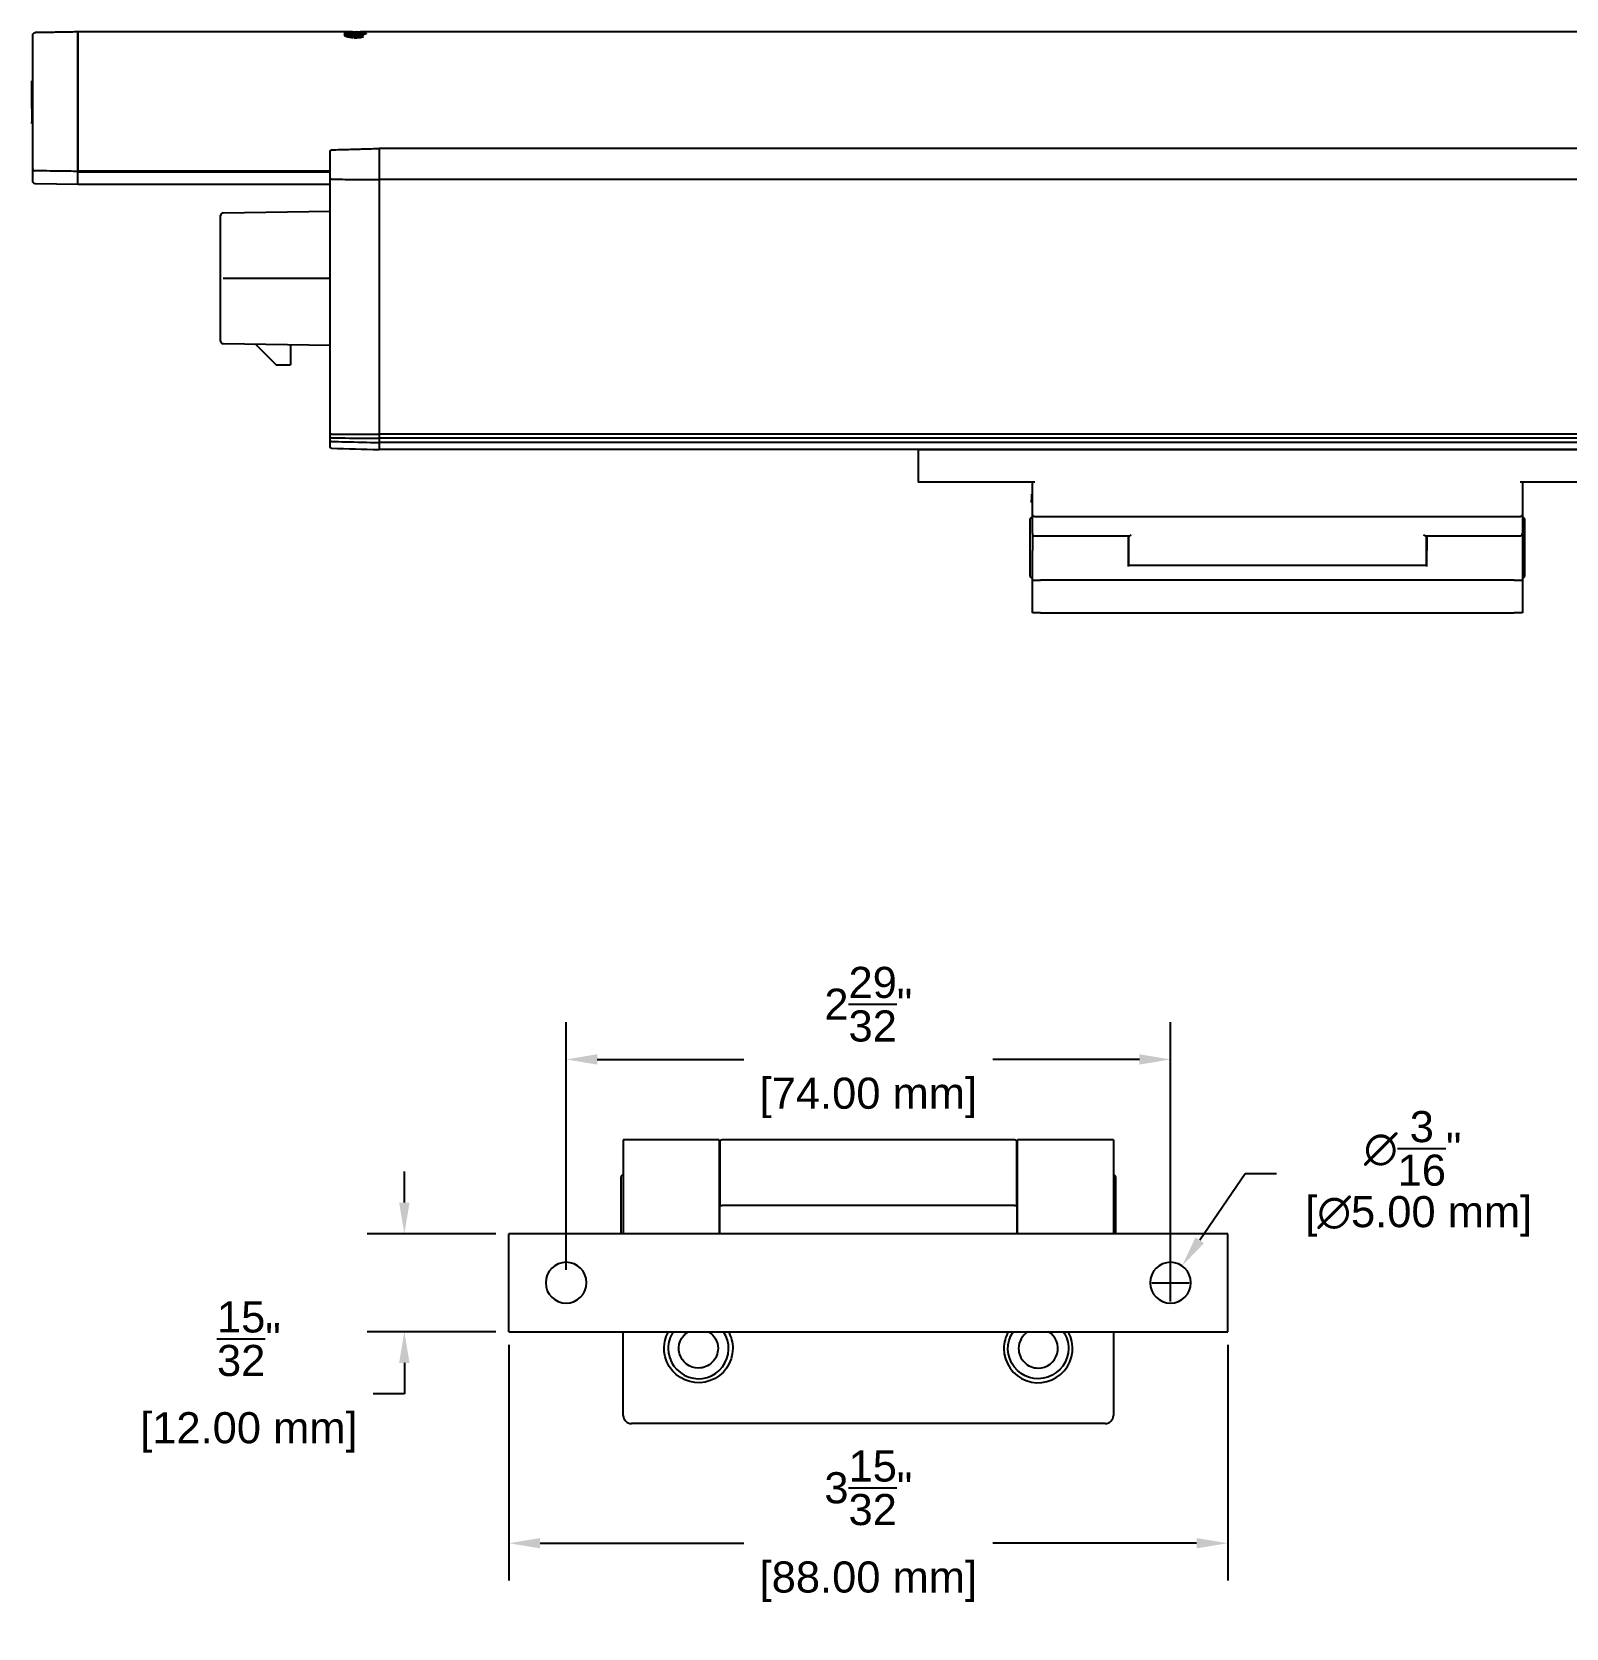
# Model space of a CAD drawing. Header units: inches. Extents: x -1.7 to 16.2, y -1.2 to 15.
# Drawn here: x 2.56 to 9.96, y 7.33 to 15.03 of the extents above; entities that cross this region are included whole.
import ezdxf

# ---------------------------------------------------------------- set-up
doc = ezdxf.new("R2010")
doc.units = ezdxf.units.IN
doc.header["$MEASUREMENT"] = 0
doc.layers.get('Defpoints').update_dxf_attribs({"color": 1})
doc.layers.add('Bracket', color=7, linetype='Continuous')
doc.layers.add('Graze 2.0', color=253, linetype='Continuous')
doc.styles.get("Standard").update_dxf_attribs({"font": 'Arial.ttf'})
doc.dimstyles.new('.1 DIM', dxfattribs={"dimscale": 0, "dimtxt": 0.15, "dimasz": 0.15, "dimexe": 0.18, "dimexo": 0.0625, "dimgap": 0.09, "dimtad": 0, "dimtih": 1, "dimtoh": 1, "dimdec": 5, "dimzin": 0, "dimdsep": 46, "dimlunit": 4, "dimtxsty": 'Standard', "dimcen": 0.09, "dimadec": 0, "dimazin": 0, "dimtfac": 1, "dimtdec": 5, "dimtofl": 0, "dimtmove": 0, "dimatfit": 3, "dimfxl": 1, "dimtolj": 1, "dimtzin": 0, "dimarcsym": 0})

# ---------------------------------------------------------------- blocks, each defined once
blk = doc.blocks.new('*D21')
at = {"layer": 'Defpoints', "color": 0, "lineweight": -2, "transparency": 16777216}
for p, q in [((4.3574, 9.38), (4.3574, 9.53)), ((4.7992, 9.23), (4.1774, 9.23)), ((4.7992, 8.7575), (4.1774, 8.7575)), ((4.3574, 8.6075), (4.3574, 8.4575)), ((4.3574, 8.4575), (4.2074, 8.4575))]:
    blk.add_line(p, q, dxfattribs=at)
at = {"layer": 'Defpoints', "color": 0, "transparency": 16777216}
for p in [(4.8617, 9.23), (4.3574, 8.7575), (4.8617, 8.7575)]:
    blk.add_point(p, dxfattribs=at)
for points in [[(4.3324, 9.38), (4.3824, 9.38), (4.3574, 9.23)], [(4.3324, 8.6075), (4.3824, 8.6075), (4.3574, 8.7575)]]:
    blk.add_solid(points, dxfattribs=at)
at = {"layer": 'Defpoints', "color": 0, "transparency": 16777216, "char_height": 0.15, "attachment_point": 5}
for s, insert in [('\\A1;{\\H1x;\\S15/32;}"', (3.6079, 8.7239)), ('\\A1;[12.00 mm]', (3.6079, 8.272))]:
    blk.add_mtext(s, dxfattribs=dict(at, insert=insert))
blk = doc.blocks.new('*D22')
at = {"layer": 'Defpoints', "color": 0, "lineweight": -2, "transparency": 16777216}
for p, q in [((4.8617, 8.695), (4.8617, 7.5576)), ((8.3262, 8.695), (8.3262, 7.5576)), ((5.0117, 7.7376), (5.9944, 7.7376)), ((8.1762, 7.7376), (7.1935, 7.7376))]:
    blk.add_line(p, q, dxfattribs=at)
at = {"layer": 'Defpoints', "color": 0, "transparency": 16777216}
for p in [(4.8617, 8.7575), (8.3262, 8.7575), (8.3262, 7.7376)]:
    blk.add_point(p, dxfattribs=at)
for points in [[(5.0117, 7.7626), (5.0117, 7.7126), (4.8617, 7.7376)], [(8.1762, 7.7626), (8.1762, 7.7126), (8.3262, 7.7376)]]:
    blk.add_solid(points, dxfattribs=at)
at = {"layer": 'Defpoints', "color": 0, "transparency": 16777216, "char_height": 0.15, "attachment_point": 5}
for s, insert in [('\\A1;3{\\H1x;\\S15/32;}"', (6.594, 8.0051)), ('\\A1;[88.00 mm]', (6.594, 7.5522))]:
    blk.add_mtext(s, dxfattribs=dict(at, insert=insert))
blk = doc.blocks.new('*D23')
at = {"layer": 'Defpoints', "color": 0, "lineweight": -2, "transparency": 16777216}
for p, q in [((5.1373, 9.0563), (5.1373, 10.2506)), ((8.0506, 9.0563), (8.0506, 10.2506)), ((5.2873, 10.0706), (5.9944, 10.0706)), ((7.9006, 10.0706), (7.1935, 10.0706))]:
    blk.add_line(p, q, dxfattribs=at)
at = {"layer": 'Defpoints', "color": 0, "transparency": 16777216}
for p in [(5.1373, 10.0706), (5.1373, 8.9938), (8.0506, 8.9938)]:
    blk.add_point(p, dxfattribs=at)
for points in [[(5.2873, 10.0956), (5.2873, 10.0456), (5.1373, 10.0706)], [(7.9006, 10.0956), (7.9006, 10.0456), (8.0506, 10.0706)]]:
    blk.add_solid(points, dxfattribs=at)
at = {"layer": 'Defpoints', "color": 0, "transparency": 16777216, "char_height": 0.15, "attachment_point": 5}
for s, insert in [('\\A1;2{\\H1x;\\S29/32;}"', (6.594, 10.337)), ('\\A1;[74.00 mm]', (6.594, 9.8851))]:
    blk.add_mtext(s, dxfattribs=dict(at, insert=insert))
blk = doc.blocks.new('*D28')
at = {"layer": 'Defpoints', "color": 0, "lineweight": -2, "transparency": 16777216}
for p, q in [((8.4112, 9.519), (8.1912, 9.1986)), ((8.5612, 9.519), (8.4112, 9.519)), ((8.0506, 8.9038), (8.0506, 9.0838)), ((7.9606, 8.9938), (8.1406, 8.9938))]:
    blk.add_line(p, q, dxfattribs=at)
at = {"layer": 'Defpoints', "color": 0, "transparency": 16777216}
for p in [(8.1064, 9.0749), (7.9949, 8.9126)]:
    blk.add_point(p, dxfattribs=at)
blk.add_solid([(8.1706, 9.2127), (8.2119, 9.1844), (8.1064, 9.0749)], dxfattribs=at)
at = {"layer": 'Defpoints', "color": 0, "transparency": 16777216, "insert": (9.218, 9.519), "char_height": 0.15, "attachment_point": 5}
blk.add_mtext('\\A1;∅{\\H1x;\\S3/16;}"\\P [∅5.00 mm]', dxfattribs=at)

msp = doc.modelspace()

# ---------------------------------------------------------------- linework, layer by layer
at = {"layer": 'Bracket'}
for p, q in [((6.833849, 13.011042), (10.298419, 13.011042)), ((6.833849, 13.011042), (6.833849, 12.853562)), ((7.396842, 12.853562), (6.833849, 12.853562)), ((7.385031, 12.796181), (7.381094, 12.796181)), ((7.381094, 12.796181), (7.381094, 12.794774)), ((7.381094, 12.794774), (7.381094, 12.768314)), ((7.385031, 12.69928), (7.385031, 12.853562)), ((10.288577, 12.853562), (9.735427, 12.853562)), ((9.747238, 12.853562), (9.747238, 12.69928)), ((7.381094, 12.761906), (7.381094, 12.768314)), ((7.385031, 12.76309), (7.381094, 12.76309)), ((7.381094, 12.755908), (7.381094, 12.761906)), ((7.381094, 12.755848), (7.381094, 12.755908)), ((7.381094, 12.755848), (7.385031, 12.755848)), ((7.385031, 12.740639), (7.384785, 12.740639)), ((7.385031, 12.738421), (7.384785, 12.738421)), ((7.385031, 12.732656), (7.384785, 12.732656)), ((7.384785, 12.727411), (7.385031, 12.727411)), ((7.384785, 12.725217), (7.385031, 12.725217)), ((7.384785, 12.723317), (7.385031, 12.723317)), ((7.385031, 12.718743), (7.384785, 12.718743)), ((7.385031, 12.718632), (7.384785, 12.718632)), ((7.385031, 12.712697), (7.384785, 12.712697)), ((7.385031, 12.71242), (7.384785, 12.71242)), ((7.385031, 12.708079), (7.384785, 12.708079)), ((7.384785, 12.707155), (7.385031, 12.707155)), ((7.384785, 12.706604), (7.385031, 12.706604)), ((7.385031, 12.706362), (7.384785, 12.706362)), ((7.384785, 12.704743), (7.385031, 12.704743)), ((7.384785, 12.700341), (7.385031, 12.700341)), ((9.747484, 12.740691), (9.747238, 12.740691)), ((9.747484, 12.738474), (9.747238, 12.738474)), ((9.747484, 12.734679), (9.747238, 12.734679)), ((9.747238, 12.727464), (9.747484, 12.727464)), ((9.747238, 12.727157), (9.747484, 12.727157)), ((9.747238, 12.725585), (9.747484, 12.725585)), ((9.747238, 12.725269), (9.747484, 12.725269)), ((9.747238, 12.723369), (9.747484, 12.723369)), ((9.747484, 12.72063), (9.747238, 12.72063)), ((9.747484, 12.718871), (9.747238, 12.718871)), ((9.747484, 12.718718), (9.747238, 12.718718)), ((9.747484, 12.714629), (9.747238, 12.714629)), ((9.747484, 12.714384), (9.747238, 12.714384)), ((9.747238, 12.713377), (9.747484, 12.713377)), ((9.747484, 12.712635), (9.747238, 12.712635)), ((9.747484, 12.712535), (9.747238, 12.712535)), ((9.747484, 12.712395), (9.747238, 12.712395)), ((9.747238, 12.711837), (9.747484, 12.711837)), ((9.747238, 12.706579), (9.747484, 12.706579)), ((9.747238, 12.704718), (9.747484, 12.704718)), ((9.747238, 12.700317), (9.747484, 12.700317)), ((7.385031, 12.688999), (7.37322, 12.677188)), ((7.37322, 12.677188), (7.37322, 12.538606)), ((7.384785, 12.698427), (7.385031, 12.698427)), ((7.384785, 12.698057), (7.385031, 12.698057)), ((7.385031, 12.670618), (7.384785, 12.670618)), ((7.384785, 12.66046), (7.385031, 12.66046)), ((7.384785, 12.658517), (7.385031, 12.658517)), ((7.385031, 12.606982), (7.385031, 12.69928)), ((9.735427, 12.687469), (7.396842, 12.687469)), ((9.747238, 12.69928), (9.747238, 12.606982)), ((9.747238, 12.698402), (9.747484, 12.698402)), ((9.759049, 12.677188), (9.747238, 12.688999)), ((9.747484, 12.670618), (9.747238, 12.670618)), ((9.747238, 12.66046), (9.747484, 12.66046)), ((9.747238, 12.658517), (9.747484, 12.658517)), ((9.759049, 12.538606), (9.759049, 12.677188)), ((7.385031, 12.618078), (7.384785, 12.618078)), ((7.385031, 12.616272), (7.384785, 12.616272)), ((7.384785, 12.608542), (7.385031, 12.608542)), ((7.385031, 12.604118), (7.384785, 12.604118)), ((7.384785, 12.596374), (7.385031, 12.596374)), ((7.385031, 12.606994), (7.385031, 12.52478)), ((7.396842, 12.595171), (7.851154, 12.595171)), ((7.846646, 12.595179), (7.846646, 12.52478)), ((7.849598, 12.515283), (7.849598, 12.596699)), ((9.281115, 12.595171), (9.735427, 12.595171)), ((9.28267, 12.596699), (9.28267, 12.515283)), ((9.285623, 12.595179), (9.285623, 12.52478)), ((9.747484, 12.615817), (9.747238, 12.615817)), ((9.747238, 12.608015), (9.747484, 12.608015)), ((9.747484, 12.606492), (9.747238, 12.606492)), ((9.747238, 12.606085), (9.747484, 12.606085)), ((9.747484, 12.604436), (9.747238, 12.604436)), ((9.747238, 12.603814), (9.747238, 12.52478)), ((7.37322, 12.538606), (7.37322, 12.400023)), ((7.385031, 12.380936), (7.385031, 12.52478)), ((7.846646, 12.52478), (7.846646, 12.447424)), ((7.849598, 12.453123), (7.849598, 12.515283)), ((9.28267, 12.515283), (9.28267, 12.453123)), ((9.285623, 12.447424), (9.285623, 12.52478)), ((9.747238, 12.52478), (9.747238, 12.380936)), ((9.759049, 12.400023), (9.759049, 12.538606)), ((7.37322, 12.400023), (7.385031, 12.388212)), ((9.285623, 12.453123), (7.846646, 12.453123)), ((9.747238, 12.388212), (9.759049, 12.400023)), ((7.385031, 12.380149), (7.384785, 12.380149)), ((7.385031, 12.373417), (7.384785, 12.373417)), ((7.384785, 12.368219), (7.385031, 12.368219)), ((7.384785, 12.361182), (7.385031, 12.361182)), ((7.384785, 12.355365), (7.385031, 12.355365)), ((7.385031, 12.380936), (7.424401, 12.380936)), ((7.385031, 12.223642), (7.385031, 12.380936)), ((9.707868, 12.380936), (7.424401, 12.380936)), ((9.707868, 12.380936), (9.747238, 12.380936)), ((9.747238, 12.380936), (9.747238, 12.223642)), ((9.747484, 12.374936), (9.747238, 12.374936)), ((9.747484, 12.373071), (9.747238, 12.373071)), ((9.747484, 12.368977), (9.747238, 12.368977)), ((9.747238, 12.367408), (9.747484, 12.367408)), ((9.747484, 12.367119), (9.747238, 12.367119)), ((9.747238, 12.365406), (9.747484, 12.365406)), ((9.747238, 12.361055), (9.747484, 12.361055)), ((9.747238, 12.354803), (9.747484, 12.354803)), ((7.424401, 12.223642), (7.385031, 12.223642)), ((7.424401, 12.223642), (9.707868, 12.223642)), ((9.747238, 12.223642), (9.707868, 12.223642)), ((5.874464, 9.682442), (5.412849, 9.682442)), ((5.412849, 9.682442), (5.412849, 9.230061)), ((5.874464, 9.682442), (5.874464, 9.228504)), ((5.877417, 9.670631), (5.877417, 9.365738)), ((7.298678, 9.682442), (5.889228, 9.682442)), ((7.310489, 9.365738), (7.310489, 9.670631)), ((7.775056, 9.682442), (7.313442, 9.682442)), ((7.313442, 9.228504), (7.313442, 9.682442)), ((7.775056, 9.682442), (7.775056, 9.230061)), ((5.412849, 9.571499), (5.412603, 9.571499)), ((5.412849, 9.562894), (5.412603, 9.562894)), ((5.412849, 9.559457), (5.412603, 9.559457)), ((5.412603, 9.55814), (5.412849, 9.55814)), ((5.412603, 9.556249), (5.412849, 9.556249)), ((5.412849, 9.555703), (5.412603, 9.555703)), ((5.412849, 9.553631), (5.412603, 9.553631)), ((5.412603, 9.550126), (5.412849, 9.550126)), ((5.412603, 9.548281), (5.412849, 9.548281)), ((5.412603, 9.54626), (5.412849, 9.54626)), ((7.775302, 9.571499), (7.775056, 9.571499)), ((7.775302, 9.562894), (7.775056, 9.562894)), ((7.775302, 9.55913), (7.775056, 9.55913)), ((7.775056, 9.55814), (7.775302, 9.55814)), ((7.775056, 9.556249), (7.775302, 9.556249)), ((7.775302, 9.555703), (7.775056, 9.555703)), ((7.775056, 9.550126), (7.775302, 9.550126)), ((7.775056, 9.548281), (7.775302, 9.548281)), ((7.775056, 9.546411), (7.775302, 9.546411)), ((7.775056, 9.54464), (7.775302, 9.54464)), ((5.412657, 9.517683), (5.401038, 9.506064)), ((5.401038, 9.506064), (5.401038, 9.230043)), ((5.412603, 9.542977), (5.412849, 9.542977)), ((5.412603, 9.541094), (5.412849, 9.541094)), ((5.412603, 9.532002), (5.412849, 9.532002)), ((5.412849, 9.530925), (5.412603, 9.530925)), ((5.412849, 9.524783), (5.412603, 9.524783)), ((5.412849, 9.517718), (5.412603, 9.517718)), ((5.412603, 9.511945), (5.412849, 9.511945)), ((5.412603, 9.506722), (5.412849, 9.506722)), ((5.412603, 9.504881), (5.412849, 9.504881)), ((5.412849, 9.476384), (5.412603, 9.476384)), ((5.412849, 9.47286), (5.412603, 9.47286)), ((5.412603, 9.470783), (5.412849, 9.470783)), ((5.412849, 9.517875), (5.412692, 9.517718)), ((7.775056, 9.542977), (7.775302, 9.542977)), ((7.775056, 9.541094), (7.775302, 9.541094)), ((7.775056, 9.5317), (7.775302, 9.5317)), ((7.775302, 9.531227), (7.775056, 9.531227)), ((7.775302, 9.524932), (7.775056, 9.524932)), ((7.775302, 9.524162), (7.775056, 9.524162)), ((7.775056, 9.520168), (7.775302, 9.520168)), ((7.775056, 9.519605), (7.775302, 9.519605)), ((7.775302, 9.519332), (7.775056, 9.519332)), ((7.775056, 9.518359), (7.775302, 9.518359)), ((7.775056, 9.518063), (7.775425, 9.518063)), ((7.786867, 9.506064), (7.775056, 9.517875)), ((7.775056, 9.513104), (7.775302, 9.513104)), ((7.775056, 9.511294), (7.775302, 9.511294)), ((7.775302, 9.476057), (7.775056, 9.476057)), ((7.775302, 9.467597), (7.775056, 9.467597)), ((7.786867, 9.230043), (7.786867, 9.506064)), ((5.412603, 9.466387), (5.412849, 9.466387)), ((5.412849, 9.465158), (5.412603, 9.465158)), ((5.412603, 9.46443), (5.412849, 9.46443)), ((5.412603, 9.456234), (5.412849, 9.456234)), ((5.412603, 9.45433), (5.412849, 9.45433)), ((5.412849, 9.410269), (5.412603, 9.410269)), ((5.412603, 9.403645), (5.412849, 9.403645)), ((5.412849, 9.399083), (5.412603, 9.399083)), ((5.412603, 9.392323), (5.412849, 9.392323)), ((5.412603, 9.390455), (5.412849, 9.390455)), ((5.877418, 9.46256), (5.874468, 9.46256)), ((7.313437, 9.46256), (7.310487, 9.46256)), ((7.775056, 9.467089), (7.775302, 9.467089)), ((7.775302, 9.465694), (7.775056, 9.465694)), ((7.775056, 9.465136), (7.775302, 9.465136)), ((7.775302, 9.46226), (7.775056, 9.46226)), ((7.775056, 9.460037), (7.775302, 9.460037)), ((7.775056, 9.455661), (7.775302, 9.455661)), ((7.775302, 9.413047), (7.775056, 9.413047)), ((7.775302, 9.411169), (7.775056, 9.411169)), ((7.775056, 9.404343), (7.775302, 9.404343)), ((7.775302, 9.398873), (7.775056, 9.398873)), ((7.775056, 9.392141), (7.775302, 9.392141)), ((5.412849, 9.330322), (5.412603, 9.330322)), ((5.412603, 9.323497), (5.412849, 9.323497)), ((5.412603, 9.321618), (5.412849, 9.321618)), ((5.877417, 9.230043), (5.877417, 9.365738)), ((5.877417, 9.365738), (5.889228, 9.365738)), ((7.298678, 9.365738), (5.889228, 9.365738)), ((7.298678, 9.365738), (7.310489, 9.365738)), ((7.310489, 9.365738), (7.310489, 9.230043)), ((7.775302, 9.344806), (7.775056, 9.344806)), ((7.775302, 9.342937), (7.775056, 9.342937)), ((7.775056, 9.336178), (7.775302, 9.336178)), ((5.412603, 9.269382), (5.412849, 9.269382)), ((5.412849, 9.267917), (5.412603, 9.267917)), ((5.412603, 9.267323), (5.412849, 9.267323)), ((5.412603, 9.258948), (5.412849, 9.258948)), ((5.412603, 9.257109), (5.412849, 9.257109)), ((5.874468, 9.272403), (5.877418, 9.272403)), ((7.310487, 9.272403), (7.313437, 9.272403)), ((7.775302, 9.28059), (7.775056, 9.28059)), ((7.775302, 9.278686), (7.775056, 9.278686)), ((7.775056, 9.269763), (7.775302, 9.269763)), ((7.775302, 9.266285), (7.775056, 9.266285)), ((7.775302, 9.264404), (7.775056, 9.264404)), ((7.775056, 9.262992), (7.775302, 9.262992)), ((7.775056, 9.258634), (7.775302, 9.258634)), ((8.326238, 9.230043), (4.861668, 9.230043)), ((4.861668, 8.757504), (4.861668, 9.230043)), ((8.326238, 8.757504), (8.326238, 9.230043)), ((4.861668, 8.757504), (8.326238, 8.757504)), ((5.412849, 8.354001), (5.412849, 8.757502)), ((7.775056, 8.757502), (7.775056, 8.354001)), ((7.735686, 8.314631), (5.45222, 8.314631))]:
    msp.add_line(p, q, dxfattribs=at)
at = {"layer": 'Bracket', "extrusion": (0, 0, -1)}
for centre in [(-5.137259, 8.993769), (-8.050647, 8.993769)]:
    msp.add_circle(centre, 0.098425, dxfattribs=at)
for centre, radius, start, end in [((-7.396842, 12.69928), 0.011811, 270, 0), ((-9.735427, 12.69928), 0.011811, 180, 270), ((-5.775054, 8.676836), 0.165354, 179.9999961, 29.193749), ((-5.775054, 8.676836), 0.094445, 270, 58.663114), ((-5.775054, 8.676836), 0.094445, 121.3312493, 179.9999965), ((-5.775054, 8.676836), 0.165354, 150.8006209, 179.9999961), ((-7.412851, 8.676836), 0.145669, 180.0000035, 33.6206278), ((-7.412851, 8.676836), 0.145669, 146.3737454, 179.999988), ((-5.775054, 8.676836), 0.094445, 179.9999965, 270)]:
    msp.add_arc(centre, radius, start, end, dxfattribs=at)
at = {"layer": 'Bracket'}
for centre, radius, start, end in [((7.396842, 12.606982), 0.011811, 180, 270), ((9.735427, 12.606982), 0.011811, 270, 0), ((5.889228, 9.670631), 0.011811, 90, 180), ((7.298678, 9.670631), 0.011811, 0, 90), ((5.775054, 8.676836), 0.145669, 146.3737454, 179.999988), ((5.775054, 8.676836), 0.145669, 180.0000035, 33.6206278), ((7.412851, 8.676836), 0.165354, 150.8006209, 179.9999961), ((7.412851, 8.676836), 0.165354, 179.9999961, 29.193749), ((7.412851, 8.676836), 0.094445, 121.3312493, 179.9999965), ((7.412851, 8.676836), 0.094445, 270, 58.663114), ((7.412851, 8.676836), 0.094445, 179.9999965, 270), ((5.45222, 8.354001), 0.03937, 180, 270), ((7.735686, 8.354001), 0.03937, 270, 0)]:
    msp.add_arc(centre, radius, start, end, dxfattribs=at)
for points, knots in [([(7.851154, 12.595171), (7.851875, 12.595171), (7.852782, 12.595433), (7.856064, 12.596851), (7.858754, 12.598674), (7.861409, 12.600883)], [0, 0, 0, 0, 0.30183847, 0.30183847, 1, 1, 1, 1]), ([(9.270859, 12.600883), (9.273515, 12.598674), (9.276204, 12.596851), (9.279487, 12.595433), (9.280393, 12.595171), (9.281115, 12.595171)], [0, 0, 0, 0, 0.69816153, 0.69816153, 1, 1, 1, 1])]:
    msp.add_open_spline(points, degree=3, knots=knots, dxfattribs=at)
at = {"layer": 'Graze 2.0'}
for p, q in [((4.108078, 15.025394), (4.126553, 15.025394)), ((4.127762, 15.025394), (4.146238, 15.025394)), ((4.1744, 15.018036), (4.174286, 15.018236)), ((2.562197, 14.731772), (2.562197, 14.789051)), ((2.566134, 14.789051), (2.562197, 14.789051)), ((2.566134, 14.734717), (2.566134, 14.795632)), ((2.78267, 14.725417), (2.78267, 14.801125)), ((2.78267, 14.801125), (2.78267, 14.725417)), ((2.566134, 14.731773), (2.562197, 14.731773)), ((2.562197, 14.656512), (2.562197, 14.731773)), ((2.562197, 14.656512), (2.562197, 14.590876)), ((2.566134, 14.656512), (2.562197, 14.656512)), ((2.566134, 14.590876), (2.562197, 14.590876)), ((2.562197, 14.583888), (2.562197, 14.590874)), ((2.562197, 14.583888), (2.566134, 14.583888)), ((2.562197, 14.583887), (2.562197, 14.583521)), ((2.562197, 14.583521), (2.566134, 14.583521)), ((2.562197, 14.583519), (2.566134, 14.583519)), ((12.896843, 14.462581), (4.235426, 14.462581)), ((3.999366, 14.354256), (2.78267, 14.354256)), ((2.78267, 14.348698), (2.78267, 14.350633)), ((3.999366, 14.348698), (2.78267, 14.348698)), ((2.78267, 14.289935), (2.577739, 14.293512)), ((3.999366, 14.289935), (2.78267, 14.289935)), ((3.999205, 13.08734), (3.999205, 14.315468)), ((12.896843, 14.314213), (4.235426, 14.314213)), ((4.235426, 14.314213), (4.235426, 13.085508)), ((4.235426, 14.314136), (4.235426, 13.085398)), ((3.471646, 14.123035), (3.471646, 14.140559)), ((3.471646, 13.884835), (3.471646, 14.123035)), ((3.483251, 14.152368), (3.999205, 14.161374)), ((3.471646, 13.789575), (3.471646, 13.884835)), ((3.471646, 13.551374), (3.471646, 13.789575)), ((3.483251, 13.837205), (3.999205, 13.837205)), ((3.471646, 13.533851), (3.471646, 13.551374)), ((3.999205, 13.513036), (3.483251, 13.522042)), ((3.639938, 13.519307), (3.739363, 13.419882)), ((3.80826, 13.516368), (3.80826, 13.419882)), ((3.739363, 13.419882), (3.80826, 13.419882)), ((3.999205, 13.070378), (3.999205, 13.08734)), ((12.896843, 13.085508), (4.235426, 13.085508)), ((4.235426, 13.085398), (4.235426, 13.065966)), ((3.999205, 13.056754), (3.999205, 13.070378)), ((3.999205, 13.025329), (3.999205, 13.056754)), ((12.896843, 13.066214), (4.235426, 13.066214)), ((4.235426, 13.065966), (4.235426, 13.045414)), ((12.896843, 13.046058), (4.235426, 13.046058)), ((4.235426, 13.045414), (4.235426, 13.011473)), ((12.896843, 13.012261), (4.235426, 13.012261))]:
    msp.add_line(p, q, dxfattribs=at)
at = {"layer": 'Graze 2.0', "extrusion": (6.12303e-17, 6.12303e-17, -1)}
msp.add_arc((-2.577945, 14.305322), 0.011811, 271, 0, dxfattribs=at)
at = {"layer": 'Graze 2.0'}
for centre, start, end in [((3.483457, 14.140559), 91, 180), ((3.483457, 13.533851), 180, 269)]:
    msp.add_arc(centre, 0.011811, start, end, dxfattribs=at)
for points, knots in [([(2.566134, 15.010007), (2.566134, 15.013065), (2.567378, 15.016105), (2.571664, 15.020467), (2.574682, 15.021763), (2.577739, 15.021817)], [0, 0, 0, 0, 0.5, 0.5, 1, 1, 1, 1]), ([(2.566134, 14.955144), (2.566134, 14.964532), (2.566134, 14.972549), (2.566134, 14.986464), (2.566134, 14.992119), (2.566134, 15.001117), (2.566134, 15.004486), (2.566134, 15.008906), (2.566134, 15.010007), (2.566134, 15.010008)], [0, 0, 0, 0, 0.25, 0.25, 0.5, 0.5, 0.75, 0.75, 1, 1, 1, 1]), ([(2.78267, 14.963397), (2.78267, 14.9686), (2.78267, 14.97346), (2.78267, 14.982572), (2.78267, 14.986849), (2.78267, 14.994679), (2.78267, 14.99823), (2.78267, 15.00468), (2.78267, 15.00759), (2.78267, 15.015309), (2.78267, 15.019093), (2.78267, 15.024161), (2.78267, 15.025394), (2.78267, 15.025394)], [0, 0, 0, 0, 0.125, 0.125, 0.25, 0.25, 0.375, 0.375, 0.5, 0.5, 0.75, 0.75, 1, 1, 1, 1]), ([(4.071223, 15.016086), (4.070564, 15.015269), (4.069935, 15.014396), (4.068473, 15.012264), (4.067636, 15.010967), (4.066708, 15.00959)], [0, 0, 0, 0, 0.43544601, 0.43544601, 1, 1, 1, 1]), ([(4.066714, 15.009702), (4.067551, 15.009802), (4.068464, 15.009902), (4.071937, 15.010251), (4.074895, 15.0105), (4.081488, 15.010998), (4.085209, 15.011252), (4.093114, 15.011748), (4.09729, 15.011995), (4.106096, 15.0125), (4.110601, 15.012747), (4.119659, 15.013242), (4.12428, 15.013498), (4.137599, 15.014244), (4.146071, 15.014745), (4.160226, 15.015738), (4.16593, 15.016242), (4.170022, 15.016799), (4.170427, 15.016858), (4.170803, 15.016917)], [0, 0, 0, 0, 0.04141227, 0.04141227, 0.14518618, 0.14518618, 0.24896009, 0.24896009, 0.35273399, 0.35273399, 0.4565079, 0.4565079, 0.56028181, 0.56028181, 0.76782962, 0.76782962, 0.97537744, 0.97537744, 1, 1, 1, 1]), ([(4.174148, 15.020644), (4.173749, 15.02041), (4.172895, 15.020183), (4.170305, 15.019726), (4.168542, 15.019491), (4.162139, 15.0188), (4.156222, 15.018339), (4.145831, 15.017651), (4.142047, 15.01742), (4.134253, 15.01696), (4.130219, 15.01673), (4.121868, 15.016267), (4.117663, 15.016039), (4.109324, 15.015578), (4.10512, 15.015345), (4.093066, 15.014658), (4.085538, 15.014193), (4.076188, 15.013508), (4.073338, 15.013273), (4.070155, 15.012973), (4.069452, 15.012903), (4.068784, 15.012834)], [0, 0, 0, 0, 0.08847086, 0.08847086, 0.17694172, 0.17694172, 0.35388345, 0.35388345, 0.44235431, 0.44235431, 0.53082517, 0.53082517, 0.61929603, 0.61929603, 0.7077669, 0.7077669, 0.88470862, 0.88470862, 0.97317948, 0.97317948, 1, 1, 1, 1]), ([(4.071223, 15.016086), (4.070045, 15.017885), (4.069748, 15.019434), (4.071094, 15.022021), (4.072699, 15.02298), (4.075274, 15.023681)], [0, 0, 0, 0, 0.5, 0.5, 1, 1, 1, 1]), ([(4.154647, 15.024555), (4.151401, 15.024205), (4.147387, 15.023847), (4.138488, 15.023145), (4.133481, 15.02279), (4.12318, 15.022086), (4.117746, 15.021732), (4.107209, 15.021027), (4.101962, 15.020674), (4.092381, 15.019969), (4.087915, 15.019614), (4.080373, 15.018912), (4.077193, 15.018554), (4.073772, 15.018039), (4.072852, 15.017872), (4.072121, 15.017705)], [0, 0, 0, 0, 0.15452968, 0.15452968, 0.30905935, 0.30905935, 0.46358903, 0.46358903, 0.6181187, 0.6181187, 0.77264838, 0.77264838, 0.92717805, 0.92717805, 1, 1, 1, 1]), ([(4.075274, 15.023681), (4.077082, 15.023945), (4.079294, 15.024202), (4.08451, 15.024723), (4.087511, 15.024988), (4.090754, 15.025248)], [0, 0, 0, 0, 0.5, 0.5, 1, 1, 1, 1]), ([(4.077188, 15.004253), (4.081369, 15.004779), (4.08726, 15.005305), (4.102591, 15.006467), (4.112418, 15.007102), (4.131832, 15.008402), (4.141018, 15.009036), (4.152223, 15.010017), (4.155534, 15.010359), (4.158127, 15.010701)], [0, 0, 0, 0, 0.24399812, 0.24399812, 0.54258897, 0.54258897, 0.84117983, 0.84117983, 1, 1, 1, 1]), ([(4.126554, 15.025394), (4.132123, 15.025394), (4.137366, 15.02539), (4.146991, 15.025187), (4.151198, 15.024987), (4.154647, 15.024555)], [0, 0, 0, 0, 0.5, 0.5, 1, 1, 1, 1]), ([(2.566134, 14.795632), (2.566134, 14.82362), (2.566134, 14.850836), (2.566134, 14.903982), (2.566134, 14.929861), (2.566134, 14.955144)], [0, 0, 0, 0, 0.5, 0.5, 1, 1, 1, 1]), ([(2.78267, 14.801125), (2.78267, 14.829586), (2.78267, 14.857274), (2.78267, 14.911327), (2.78267, 14.937687), (2.78267, 14.963397)], [0, 0, 0, 0, 0.5, 0.5, 1, 1, 1, 1]), ([(4.070783, 15.006259), (4.076567, 15.004378), (4.082783, 15.002643), (4.095697, 14.999826), (4.102377, 14.998747), (4.109305, 14.998125)], [0, 0, 0, 0, 0.5, 0.5, 1, 1, 1, 1]), ([(4.158535, 15.005338), (4.157842, 15.005243), (4.157091, 15.005149), (4.152604, 15.004623), (4.147858, 15.004195), (4.139621, 15.003552), (4.136732, 15.003341), (4.130674, 15.002912), (4.127489, 15.002694), (4.117935, 15.002055), (4.11131, 15.001621), (4.101066, 15.00092), (4.097167, 15.000642), (4.093546, 15.000363)], [0, 0, 0, 0, 0.05686827, 0.05686827, 0.31543018, 0.31543018, 0.44471114, 0.44471114, 0.57399209, 0.57399209, 0.83255401, 0.83255401, 1, 1, 1, 1]), ([(4.11617, 14.997665), (4.11502, 14.997699), (4.112714, 14.997767), (4.110444, 14.998005), (4.109305, 14.998125)], [0, 0, 0, 0, 0.49854223, 1, 1, 1, 1]), ([(4.11617, 14.997665), (4.122892, 14.99737), (4.129566, 14.997539), (4.142828, 14.998698), (4.1494, 14.999694), (4.155729, 15.00096)], [0, 0, 0, 0, 0.5, 0.5, 1, 1, 1, 1]), ([(4.159944, 15.003535), (4.159118, 15.004477), (4.158341, 15.0054), (4.156864, 15.007195), (4.156164, 15.008068), (4.155486, 15.008911)], [0, 0, 0, 0, 0.49947671, 0.49947671, 1, 1, 1, 1]), ([(2.566134, 14.365325), (2.566134, 14.371356), (2.566134, 14.377537), (2.566134, 14.390346), (2.566134, 14.396938), (2.566134, 14.417182), (2.566134, 14.431319), (2.566134, 14.474914), (2.566134, 14.505616), (2.566134, 14.568883), (2.566134, 14.601435), (2.566134, 14.651103), (2.566134, 14.667797), (2.566134, 14.692939), (2.566134, 14.701335), (2.566134, 14.718107), (2.566134, 14.726502), (2.566134, 14.734717)], [0, 0, 0, 0, 0.0625, 0.0625, 0.125, 0.125, 0.25, 0.25, 0.5, 0.5, 0.75, 0.75, 0.875, 0.875, 0.9375, 0.9375, 1, 1, 1, 1]), ([(2.78267, 14.352784), (2.78267, 14.355384), (2.78267, 14.357995), (2.78267, 14.363787), (2.78267, 14.366969), (2.78267, 14.376664), (2.78267, 14.383325), (2.78267, 14.403816), (2.78267, 14.418118), (2.78267, 14.462183), (2.78267, 14.493199), (2.78267, 14.557229), (2.78267, 14.59027), (2.78267, 14.640613), (2.78267, 14.657539), (2.78267, 14.683037), (2.78267, 14.691555), (2.78267, 14.708565), (2.78267, 14.717088), (2.78267, 14.725417)], [0, 0, 0, 0, 0.02674934, 0.02674934, 0.05814452, 0.05814452, 0.12093488, 0.12093488, 0.24651562, 0.24651562, 0.49767708, 0.49767708, 0.74883854, 0.74883854, 0.87441927, 0.87441927, 0.93720963, 0.93720963, 1, 1, 1, 1]), ([(3.999205, 14.447882), (3.999205, 14.449996), (3.999891, 14.45215), (4.002586, 14.455505), (4.004649, 14.456675), (4.006873, 14.456741)], [0, 0, 0, 0, 0.5, 0.5, 1, 1, 1, 1]), ([(3.999205, 14.367774), (3.999205, 14.376744), (3.999205, 14.385318), (3.999205, 14.40117), (3.999205, 14.408441), (3.999205, 14.428369), (3.999205, 14.439065), (3.999205, 14.447882)], [0, 0, 0, 0, 0.25, 0.25, 0.5, 0.5, 1, 1, 1, 1]), ([(4.006873, 14.456741), (4.034191, 14.457545), (4.061508, 14.458349), (4.113259, 14.459872), (4.137692, 14.46059), (4.186559, 14.462027), (4.210992, 14.462746), (4.235426, 14.463464)], [0, 0, 0, 0, 0.35857204, 0.35857204, 0.67928602, 0.67928602, 1, 1, 1, 1]), ([(4.235426, 14.463464), (4.235426, 14.454395), (4.235426, 14.443303), (4.235426, 14.422361), (4.235426, 14.414701), (4.235426, 14.397972), (4.235426, 14.388866), (4.235426, 14.379302)], [0, 0, 0, 0, 0.5, 0.5, 0.75, 0.75, 1, 1, 1, 1]), ([(4.235426, 14.462581), (4.235426, 14.453548), (4.235426, 14.442513), (4.235426, 14.421647), (4.235426, 14.414004), (4.235426, 14.397271), (4.235426, 14.388179), (4.235426, 14.378647)], [0, 0, 0, 0, 0.5, 0.5, 0.75, 0.75, 1, 1, 1, 1]), ([(2.566134, 14.365325), (2.566134, 14.362843), (2.567383, 14.360356), (2.571657, 14.356814), (2.574653, 14.355753), (2.577739, 14.355709)], [0, 0, 0, 0, 0.5, 0.5, 1, 1, 1, 1]), ([(2.566134, 14.305321), (2.566134, 14.305322), (2.566134, 14.307227), (2.566134, 14.313662), (2.566134, 14.318223), (2.566134, 14.334746), (2.566134, 14.349295), (2.566134, 14.365325)], [0, 0, 0, 0, 0.25, 0.25, 0.5, 0.5, 1, 1, 1, 1]), ([(2.78267, 14.352796), (2.755204, 14.353186), (2.727739, 14.353577), (2.677917, 14.354285), (2.65556, 14.354603), (2.614716, 14.355183), (2.596227, 14.355446), (2.577739, 14.355709)], [0, 0, 0, 0, 0.40207111, 0.40207111, 0.72934977, 0.72934977, 1, 1, 1, 1]), ([(2.78267, 14.289935), (2.78267, 14.289935), (2.78267, 14.291802), (2.78267, 14.296724), (2.78267, 14.298722), (2.78267, 14.303281), (2.78267, 14.305849), (2.78267, 14.314286), (2.78267, 14.32086), (2.78267, 14.335259), (2.78267, 14.343107), (2.78267, 14.351893), (2.78267, 14.352338), (2.78267, 14.352784)], [0, 0, 0, 0, 0.24670337, 0.24670337, 0.37005505, 0.37005505, 0.49340674, 0.49340674, 0.7401101, 0.7401101, 0.98681347, 0.98681347, 1, 1, 1, 1]), ([(3.999205, 14.315468), (3.999205, 14.320799), (3.999205, 14.3261), (3.999205, 14.336312), (3.999205, 14.341254), (3.999205, 14.350183), (3.999205, 14.354297), (3.999205, 14.361593), (3.999205, 14.36483), (3.999205, 14.367774)], [0, 0, 0, 0, 0.25, 0.25, 0.5, 0.5, 0.75, 0.75, 1, 1, 1, 1]), ([(4.235426, 14.379302), (4.235426, 14.375657), (4.235426, 14.371619), (4.235426, 14.364768), (4.235426, 14.362353), (4.235426, 14.35721), (4.235426, 14.354494), (4.235426, 14.348884), (4.235426, 14.345972), (4.235426, 14.339913), (4.235426, 14.336741), (4.235426, 14.327204), (4.235426, 14.320729), (4.235426, 14.314136)], [0, 0, 0, 0, 0.25, 0.25, 0.375, 0.375, 0.5, 0.5, 0.625, 0.625, 0.75, 0.75, 1, 1, 1, 1]), ([(4.235426, 14.378647), (4.235426, 14.375042), (4.235426, 14.371049), (4.235426, 14.362016), (4.235426, 14.356891), (4.235426, 14.3458), (4.235426, 14.339708), (4.235426, 14.327137), (4.235426, 14.320734), (4.235426, 14.314213)], [0, 0, 0, 0, 0.25, 0.25, 0.5, 0.5, 0.75, 0.75, 1, 1, 1, 1]), ([(4.006873, 14.314717), (4.004828, 14.314722), (4.00285, 14.314806), (4.000029, 14.315084), (3.999205, 14.315277), (3.999205, 14.315468)], [0, 0, 0, 0, 0.5, 0.5, 1, 1, 1, 1]), ([(4.006873, 14.314717), (4.041544, 14.314629), (4.076214, 14.314541), (4.152398, 14.314348), (4.193912, 14.314242), (4.235426, 14.314136)], [0, 0, 0, 0, 0.45508746, 0.45508746, 1, 1, 1, 1]), ([(4.006873, 13.086236), (4.004828, 13.086243), (4.00285, 13.086366), (4.000028, 13.086772), (3.999205, 13.087057), (3.999205, 13.08734)], [0, 0, 0, 0, 0.5, 0.5, 1, 1, 1, 1]), ([(4.006873, 13.06786), (4.004827, 13.067877), (4.002849, 13.068155), (4.000028, 13.069079), (3.999205, 13.069729), (3.999205, 13.070378)], [0, 0, 0, 0, 0.5, 0.5, 1, 1, 1, 1]), ([(4.006873, 13.050311), (4.004828, 13.050355), (4.002849, 13.051071), (4.000028, 13.053442), (3.999205, 13.0551), (3.999205, 13.056754)], [0, 0, 0, 0, 0.5, 0.5, 1, 1, 1, 1]), ([(4.006873, 13.017458), (4.004818, 13.017512), (4.002834, 13.018397), (4.000021, 13.021297), (3.999205, 13.023323), (3.999205, 13.025329)], [0, 0, 0, 0, 0.5, 0.5, 1, 1, 1, 1]), ([(4.006873, 13.06786), (4.028886, 13.067677), (4.050898, 13.067494), (4.127083, 13.066862), (4.181254, 13.066413), (4.235426, 13.065966)], [0, 0, 0, 0, 0.28893926, 0.28893926, 1, 1, 1, 1]), ([(4.006873, 13.050311), (4.028886, 13.049839), (4.050898, 13.049367), (4.127083, 13.047735), (4.181254, 13.046574), (4.235426, 13.045414)], [0, 0, 0, 0, 0.28893948, 0.28893948, 1, 1, 1, 1])]:
    msp.add_open_spline(points, degree=3, knots=knots, dxfattribs=at)
for points, degree in [([(2.78267, 15.025394), (2.577739, 15.021817)], 1), ([(4.108077, 15.025394), (2.78267, 15.025394)], 1), ([(2.78267, 15.025394), (2.78267, 15.025394), (2.78267, 15.001424), (2.78267, 14.963397)], 3), ([(4.066708, 15.00959), (4.067915, 15.008502), (4.069273, 15.007389), (4.070783, 15.006259)], 3), ([(4.090754, 15.025248), (4.083776, 15.025089), (4.078102, 15.024722), (4.075274, 15.023681)], 3), ([(4.090754, 15.025248), (4.095927, 15.025389), (4.101855, 15.025394), (4.108077, 15.025394)], 3), ([(4.127763, 15.025394), (4.126553, 15.025394)], 1), ([(12.98603, 15.025394), (4.146238, 15.025394)], 1), ([(4.174148, 15.020644), (4.168868, 15.022703), (4.162627, 15.023916), (4.154647, 15.024555)], 3), ([(4.161278, 15.013528), (4.159801, 15.012045), (4.157861, 15.010483), (4.155486, 15.008911)], 3), ([(4.161278, 15.013528), (4.166308, 15.015054), (4.170733, 15.016683), (4.174286, 15.018236)], 3), ([(4.174286, 15.018236), (4.174475, 15.019114), (4.174435, 15.019923), (4.174148, 15.020644)], 3), ([(2.78267, 14.963397), (2.78267, 14.921975), (2.78267, 14.86375), (2.78267, 14.801125)], 3), ([(4.155729, 15.00096), (4.157209, 15.001806), (4.158614, 15.002667), (4.159944, 15.003535)], 3), ([(2.78267, 14.725417), (2.78267, 14.672279), (2.78267, 14.461969), (2.78267, 14.354256)], 3), ([(2.78267, 14.289935), (2.78267, 14.289935), (2.78267, 14.313016), (2.78267, 14.348698)], 3), ([(4.006873, 13.086236), (4.083057, 13.085956), (4.159241, 13.085677), (4.235426, 13.085398)], 3), ([(4.006873, 13.017458), (4.083057, 13.015463), (4.159241, 13.013468), (4.235426, 13.011473)], 3)]:
    msp.add_open_spline(points, degree=degree, dxfattribs=at)

# ---------------------------------------------------------------- dimensions: what is measured, and where the dimension line sits
at = {"layer": 'Defpoints'}
for base, p1, p2, picture, middle in [((5.137259, 10.070573), (8.050647, 8.993769), (5.137259, 8.993769), '*D23', (6.593953, 10.070573)), ((8.326238, 7.737634), (4.861668, 8.757504), (8.326238, 8.757504), '*D22', (6.593953, 7.737634))]:
    dim = msp.add_linear_dim(base=base, p1=p1, p2=p2, dimstyle='.1 DIM', override={"dimscale": 1, "dimpost": '\\X'}, dxfattribs=at)
    dim.commit()
    dim.dimension.update_dxf_attribs({"geometry": picture, "text_midpoint": middle})
dim = msp.add_diameter_dim_2p(p1=(7.994943, 8.912623), p2=(8.106351, 9.074914), dimstyle='.1 DIM', override={"dimscale": 1, "dimpost": '\\X'}, dxfattribs=at)
dim.commit()
dim.dimension.update_dxf_attribs({"geometry": '*D28', "text_midpoint": (9.218032, 9.518978), "dimtype": 163})
dim = msp.add_linear_dim(base=(4.357432, 8.757504), p1=(4.861668, 9.230043), p2=(4.861668, 8.757504), angle=90, dimstyle='.1 DIM', override={"dimscale": 1, "dimpost": '\\X'}, dxfattribs=at)
dim.commit()
dim.dimension.update_dxf_attribs({"geometry": '*D21', "text_midpoint": (3.607882, 8.457504)})

doc.saveas('drawing.dxf')
